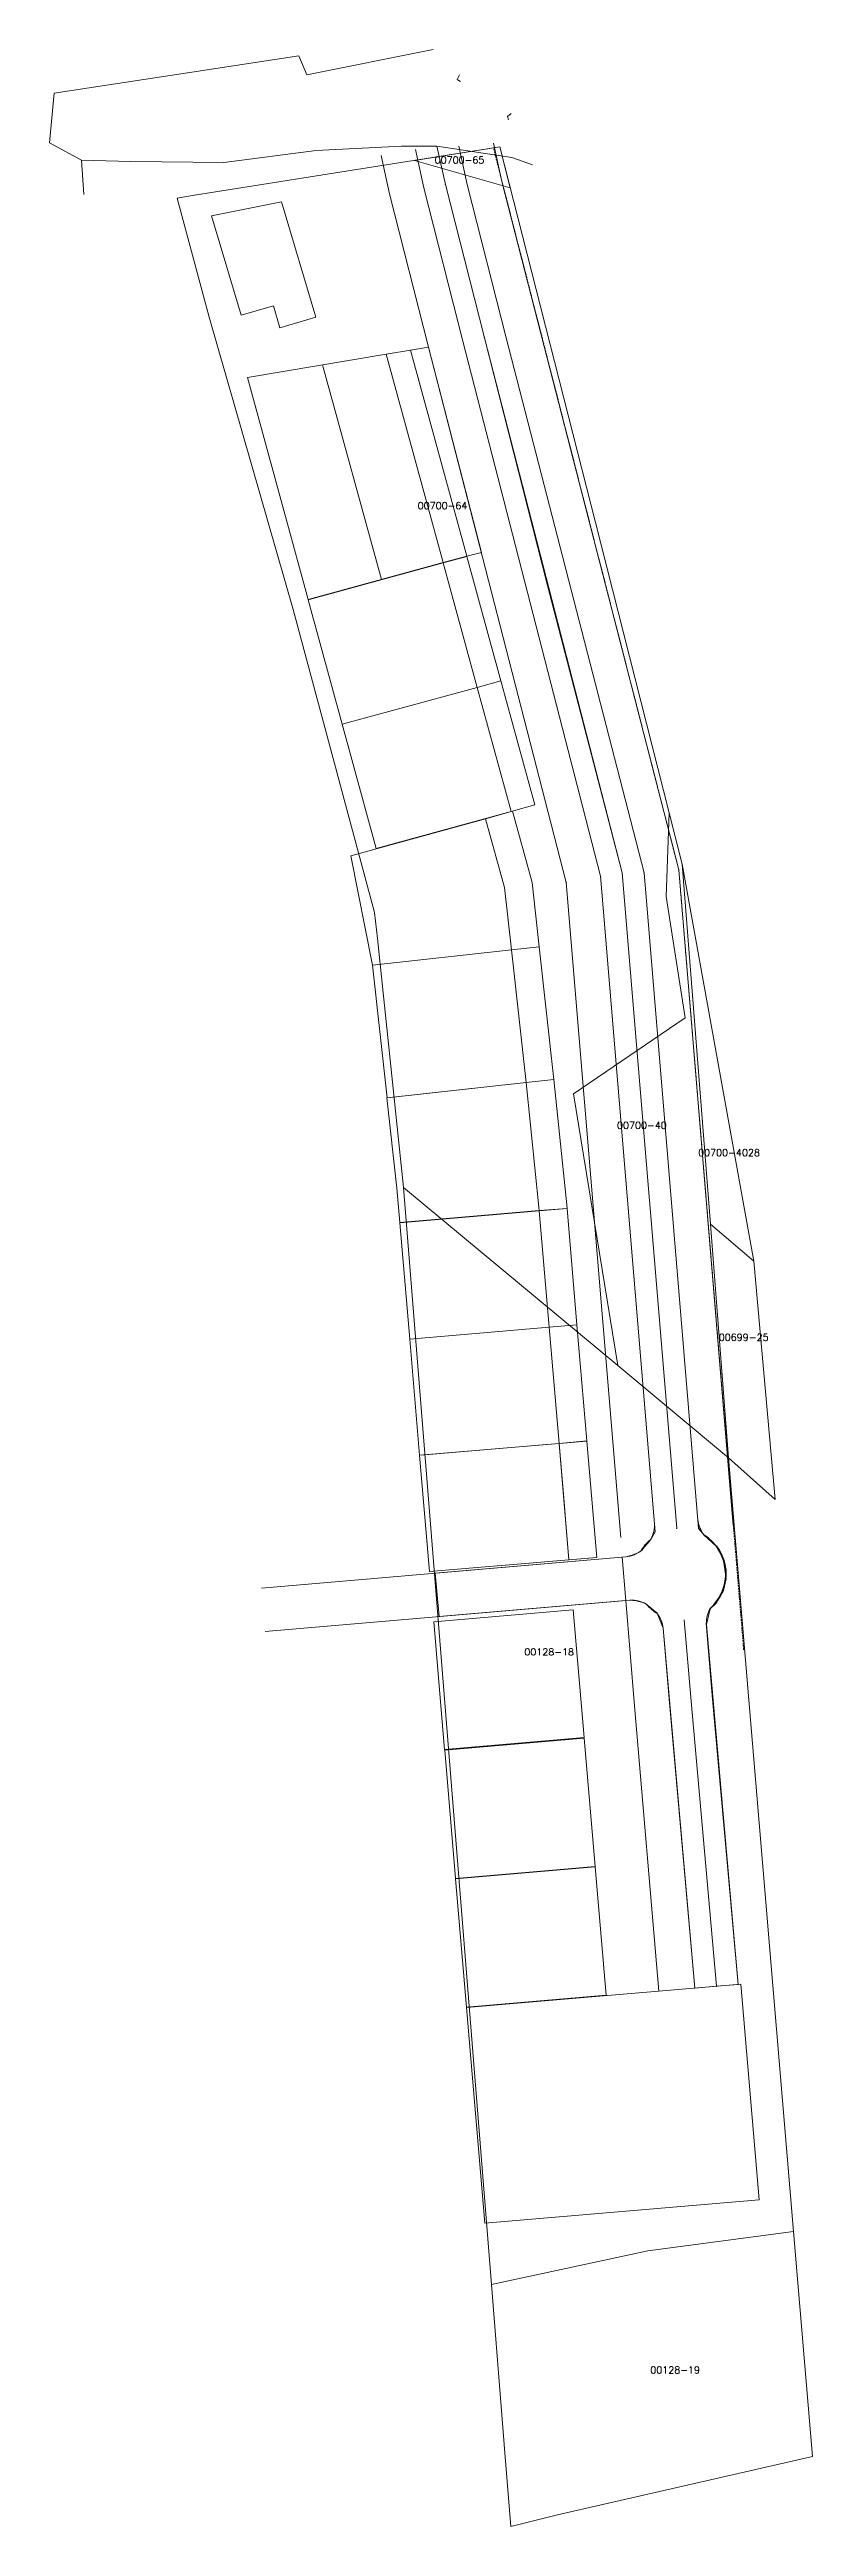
# Model space of a CAD drawing. Header units: metres. Extents: x 7516654 to 7516763, y 4692096 to 4692450.
import ezdxf

# ---------------------------------------------------------------- set-up
doc = ezdxf.new("R2010")
doc.units = ezdxf.units.M
doc.linetypes.add('Dot & Dashed', pattern=[670.277762, 317.5, -176.388889, 0, -176.388874])
doc.linetypes.add('HIDDEN', pattern=[0.375, 0.25, -0.125])
for name, color, linetype, lineweight in [('asfalt', 251, 'Continuous', 0), ('kati 0', 1, 'Continuous', 0), ('New_Drawing & Figure_Pen_No__26', 5, 'Continuous', 0), ('New_Drawing & Figure_Pen_No__62', 253, 'Continuous', 0), ('nivelet model', 5, 'Continuous', 0), ('nr parcela', 7, 'Continuous', 0), ('Parcela Baze', 7, 'Continuous', 0), ('parking', 3, 'Continuous', 0), ('shetitore', 6, 'Continuous', 0), ('trotuari', 74, 'Continuous', 0)]:
    doc.layers.add(name, color=color, linetype=linetype, lineweight=lineweight)
doc.styles.get("Standard").update_dxf_attribs({"font": 'simplex.shx'})

msp = doc.modelspace()

# ---------------------------------------------------------------- linework, layer by layer
at = {"layer": 'asfalt'}
for points in [[(7516654.63, 4692443.53, 625.43), (7516667.44, 4692445.51, 625.7), (7516689.6, 4692448.86, 626.02), (7516690.77, 4692446.16, 626.11), (7516708.82, 4692449.78, 626.49)], [(7516654.63, 4692443.53, 625.43), (7516653.96, 4692436.43, 625.49), (7516658.56, 4692433.96, 625.5)], [(7516712.57, 4692446.16, 626.45), (7516712.23, 4692445.48, 626.46), (7516712.74, 4692445.21, 626.44)], [(7516719.96, 4692440.62, 626.53), (7516719.43, 4692440.2, 626.51), (7516719.6, 4692439.75, 626.51)], [(7516723.03, 4692433.3, 626.45), (7516720.06, 4692434.34, 626.39), (7516709.36, 4692435.97, 626.19), (7516704.31, 4692435.98, 626.15), (7516692.07, 4692435.36, 625.89), (7516678.89, 4692433.66, 625.69), (7516665.61, 4692433.76, 625.62), (7516658.56, 4692433.96, 625.5), (7516658.89, 4692429.08, 625.49)]]:
    msp.add_polyline3d(points, dxfattribs=at)
at = {"layer": 'kati 0', "color": 7, "flags": 128}
msp.add_lwpolyline([(7516685.97, 4692413.18), (7516681.37, 4692411.81), (7516677.14, 4692426.04), (7516687.11, 4692428.01), (7516692.05, 4692411.52), (7516686.91, 4692410.04), (7516685.97, 4692413.18)], dxfattribs=at)
at = {"layer": 'New_Drawing & Figure_Pen_No__26', "color": 5, "linetype": 'Dot & Dashed', "flags": 128}
for points in [[(7516743.64, 4692238.52), (7516735.85, 4692332.15), (7516725.18, 4692373.2), (7516710.56, 4692430.51)], [(7516743.64, 4692238.52), (7516735.85, 4692332.15), (7516725.18, 4692373.2), (7516710.56, 4692430.51)], [(7516749.31, 4692173.09), (7516745.68, 4692213.83), (7516744.72, 4692225.46)]]:
    msp.add_lwpolyline(points, dxfattribs=at)
at = {"layer": 'New_Drawing & Figure_Pen_No__26', "color": 5, "linetype": 'Continuous', "flags": 128}
for points in [[(7516739.92, 4692236.92, 0.13029), (7516740.46, 4692239.27)], [(7516747.55, 4692237.53, -0.122762), (7516746.64, 4692239.79)], [(7516736.36, 4692234.43, 0.129964), (7516738.59, 4692235.34)], [(7516736.98, 4692228.26, -0.126654), (7516739.24, 4692227.74)], [(7516748.41, 4692227.06, 0.121628), (7516747.87, 4692224.93)], [(7516740.81, 4692226.41, -0.127404), (7516741.71, 4692224.26)]]:
    msp.add_lwpolyline(points, format="xyb", dxfattribs=at)
for points in [[(7516684.29, 4692229.97), (7516736.36, 4692234.43)], [(7516684.82, 4692223.79), (7516736.98, 4692228.26)], [(7516741.09, 4692172.39), (7516737.61, 4692213.14), (7516736.36, 4692228.2)], [(7516746.22, 4692172.83), (7516742.6, 4692213.57), (7516741.71, 4692224.26)], [(7516752.4, 4692173.36), (7516748.77, 4692214.1), (7516747.87, 4692224.93)]]:
    msp.add_lwpolyline(points, dxfattribs=at)
at = {"layer": 'New_Drawing & Figure_Pen_No__26', "color": 5, "linetype": 'Continuous', "lineweight": 35}
for start, end in [(130.6458, 148.9034), (310.7933, 58.5963), (220.7907, 238.998)]:
    msp.add_arc((7516744.16, 4692231.99), 6.5, start, end, dxfattribs=at)
at = {"layer": 'New_Drawing & Figure_Pen_No__62', "color": 3, "linetype": 'HIDDEN', "flags": 128}
msp.add_lwpolyline([(7516717.47, 4692435.57), (7516743.94, 4692332.57), (7516753.21, 4692221.15)], dxfattribs=at)
at = {"layer": 'nivelet model', "flags": 128}
for points, elevation in [([(7516702.1, 4692406.26), (7516682.25, 4692402.94), (7516690.95, 4692371.2), (7516710.24, 4692376.49)], 625.75), ([(7516695.82, 4692353.41), (7516690.96, 4692371.16), (7516710.25, 4692376.44), (7516715.12, 4692358.65)], 625.55), ([(7516715.12, 4692358.65), (7516719.97, 4692340.94), (7516700.69, 4692335.64), (7516695.82, 4692353.41)], 625.35), ([(7516716.32, 4692339.89), (7516719.02, 4692330.04), (7516720, 4692321.15), (7516700.12, 4692318.95), (7516697.03, 4692334.61)], 625.15), ([(7516720, 4692321.15), (7516722.1, 4692302.19), (7516702.22, 4692300.03), (7516700.12, 4692318.95)], 624.95), ([(7516722.1, 4692302.19), (7516723.98, 4692283.92), (7516704.05, 4692282.21), (7516703.64, 4692287.09), (7516702.21, 4692300.02)], 624.75), ([(7516723.99, 4692283.87), (7516704.06, 4692282.16), (7516705.47, 4692265.56), (7516725.4, 4692267.25)], 624.55), ([(7516725.4, 4692267.25), (7516705.47, 4692265.56), (7516706.88, 4692248.96), (7516707.63, 4692249.02), (7516725.04, 4692250.5), (7516726.81, 4692250.65)], 624.35), ([(7516726.81, 4692250.64), (7516728.23, 4692234.03), (7516708.3, 4692232.34), (7516706.88, 4692248.95), (7516726.81, 4692250.64)], 624.15), ([(7516728.84, 4692226.85), (7516708.91, 4692225.15), (7516710.46, 4692206.94), (7516730.39, 4692208.64)], 623.62), ([(7516730.4, 4692208.52), (7516710.47, 4692206.82), (7516712.03, 4692188.49), (7516731.96, 4692190.18)], 623.41), ([(7516731.96, 4692190.16), (7516712.03, 4692188.46), (7516713.6, 4692170.1), (7516733.53, 4692171.8)], 623.22), ([(7516752.8, 4692173.39), (7516755.42, 4692142.6), (7516716.22, 4692139.26), (7516713.6, 4692170.05)], 623.01)]:
    msp.add_lwpolyline(points, close=True, dxfattribs=dict(at, elevation=elevation))
at = {"layer": 'nivelet model', "elevation": 625.75, "flags": 128}
msp.add_lwpolyline([(7516693.01, 4692404.73), (7516701.41, 4692374.07)], dxfattribs=at)
at = {"layer": 'nivelet model'}
for points in [[(7516743.64, 4692238.52, 623.6), (7516735.85, 4692332.15, 624.8), (7516716.15, 4692408.61, 625.75), (7516710.56, 4692430.51, 626.1), (7516709.36, 4692435.97, 626.19)], [(7516746.75, 4692238.51, 623.6), (7516738.96, 4692332.14, 624.8), (7516719.26, 4692408.6, 625.75), (7516713.67, 4692430.5, 626.1), (7516712.48, 4692435.96, 626.19)], [(7516740.55, 4692238.03, 623.6), (7516732.76, 4692331.66, 624.8), (7516713.06, 4692408.12, 625.75), (7516707.47, 4692430.02, 625.21), (7516706.28, 4692435.49, 626.19)], [(7516740.55, 4692238.03, 623.6), (7516739.92, 4692236.92, 623.59), (7516738.59, 4692235.34, 623.44), (7516738.18, 4692235.06, 623.57), (7516737.27, 4692234.67, 623.56), (7516736.36, 4692234.43, 623.55), (7516709.08, 4692232.09, 623.41)], [(7516747.88, 4692224.77, 623.47), (7516748.4, 4692227.03, 623.5), (7516749.29, 4692227.83, 623.35), (7516750.34, 4692229.61, 623.48), (7516750.71, 4692231.32, 623.47), (7516750.3, 4692234.25, 623.55), (7516749.3, 4692235.95, 623.59), (7516747.55, 4692237.52, 623.6), (7516746.75, 4692238.51, 623.6)], [(7516741.71, 4692224.26, 623.47), (7516740.82, 4692226.4, 623.5), (7516739.24, 4692227.72, 623.35), (7516738.79, 4692227.93, 623.48), (7516737.83, 4692228.16, 623.47), (7516736.89, 4692228.25, 623.55), (7516709.61, 4692225.91, 623.41)], [(7516741.71, 4692224.26, 623.47), (7516740.82, 4692226.4, 623.5), (7516739.24, 4692227.72, 623.35), (7516738.79, 4692227.93, 623.48), (7516737.83, 4692228.16, 623.47), (7516736.89, 4692228.25, 623.55), (7516709.61, 4692225.91, 623.41)], [(7516741.71, 4692224.26, 623.47), (7516740.82, 4692226.4, 623.5), (7516739.24, 4692227.72, 623.35), (7516738.79, 4692227.93, 623.48), (7516737.83, 4692228.16, 623.47), (7516736.89, 4692228.25, 623.55)], [(7516741.71, 4692224.26, 623.47), (7516746.22, 4692172.83, 622.81), (7516749.31, 4692173.09, 622.82), (7516752.4, 4692173.36, 622.82), (7516747.88, 4692224.77, 623.47)]]:
    msp.add_polyline3d(points, dxfattribs=at)
for p in [(7516710.56, 4692430.51, 626.1), (7516716.15, 4692408.61, 625.75), (7516743.64, 4692238.52, 623.6), (7516746.22, 4692172.83, 622.81), (7516749.31, 4692173.09, 622.82), (7516752.4, 4692173.36, 622.82)]:
    msp.add_point(p, dxfattribs=at)
at = {"layer": 'Parcela Baze', "flags": 128}
for points in [[(7516718.33, 4692435.86), (7516674.68, 4692428.97), (7516672.2, 4692428.54), (7516676.8, 4692411.54), (7516688.82, 4692369.8), (7516700.45, 4692326.5), (7516700.84, 4692322.8), (7516704.59, 4692287.19), (7516735.21, 4692261.76), (7516728.88, 4692300.6), (7516744.84, 4692311.44), (7516742.12, 4692328.76), (7516742.58, 4692340.74), (7516732.02, 4692382.21)], [(7516718.33, 4692435.86), (7516706.15, 4692433.93), (7516719.82, 4692430.03)], [(7516748.45, 4692281.99), (7516744.44, 4692333.42), (7516742.58, 4692340.74), (7516742.12, 4692328.76), (7516744.84, 4692311.44), (7516728.88, 4692300.6), (7516735.21, 4692261.76), (7516751.06, 4692248.59)], [(7516748.45, 4692281.99), (7516744.44, 4692333.42), (7516742.58, 4692340.74), (7516742.12, 4692328.76), (7516744.84, 4692311.44), (7516728.88, 4692300.6), (7516735.21, 4692261.76), (7516751.06, 4692248.59)], [(7516751.06, 4692248.59), (7516735.21, 4692261.76), (7516704.59, 4692287.19), (7516717.14, 4692130.48), (7516739.53, 4692135.32), (7516760.35, 4692138.04)], [(7516751.06, 4692248.59), (7516735.21, 4692261.76), (7516704.59, 4692287.19), (7516717.14, 4692130.48), (7516739.53, 4692135.32), (7516760.35, 4692138.04)], [(7516754.67, 4692276.66), (7516748.45, 4692281.99), (7516751.06, 4692248.59), (7516757.7, 4692242.65)], [(7516754.67, 4692276.66), (7516748.45, 4692281.99), (7516751.06, 4692248.59), (7516757.7, 4692242.65)], [(7516760.35, 4692138.04), (7516739.53, 4692135.32), (7516717.14, 4692130.48), (7516718.54, 4692113.07), (7516719.07, 4692106.46), (7516719.91, 4692095.92), (7516726.6, 4692097.58), (7516763.05, 4692105.91)]]:
    msp.add_lwpolyline(points, close=True, dxfattribs=at)
msp.add_lwpolyline([(7516744.44, 4692333.42), (7516754.67, 4692276.66), (7516748.45, 4692281.99), (7516744.44, 4692333.42)], dxfattribs=at)
msp.add_lwpolyline([(7516744.44, 4692333.42), (7516754.67, 4692276.66), (7516748.45, 4692281.99), (7516744.44, 4692333.42)], dxfattribs=at)
at = {"layer": 'parking'}
for points in [[(7516751.73, 4692238.94, 623.52), (7516743.94, 4692332.57, 624.72), (7516724.24, 4692409.03, 625.67), (7516718.65, 4692430.93, 626.02), (7516717.46, 4692436.39, 626.11)], [(7516735.64, 4692237.18, 623.68), (7516727.85, 4692330.8, 624.88), (7516708.15, 4692407.27, 625.83), (7516702.56, 4692429.17, 625.29), (7516701.36, 4692434.63, 626.27)]]:
    msp.add_polyline3d(points, dxfattribs=at)
for p in [(7516727.85, 4692330.8, 624.88), (7516732.76, 4692331.66, 624.8), (7516738.96, 4692332.14, 624.8), (7516743.94, 4692332.57, 624.72)]:
    msp.add_point(p, dxfattribs=at)
at = {"layer": 'shetitore', "elevation": 625.75, "flags": 128}
msp.add_lwpolyline([(7516705.57, 4692406.84), (7516708.15, 4692407.27), (7516715.71, 4692377.92), (7516713.62, 4692377.38)], close=True, dxfattribs=at)
at = {"layer": 'trotuari', "flags": 128}
for points, elevation in [([(7516705.57, 4692406.84), (7516702.1, 4692406.26), (7516710.24, 4692376.49), (7516713.62, 4692377.38), (7516713.61, 4692377.41)], 625.75), ([(7516713.63, 4692377.36), (7516710.25, 4692376.44), (7516715.12, 4692358.65), (7516718.5, 4692359.57), (7516718.5, 4692359.58)], 625.55), ([(7516718.5, 4692359.57), (7516715.12, 4692358.65), (7516719.97, 4692340.94), (7516723.35, 4692341.87)], 625.35), ([(7516722.96, 4692330.79), (7516720.17, 4692340.96), (7516716.32, 4692339.89), (7516719.02, 4692330.04), (7516720, 4692321.15), (7516723.98, 4692321.59)], 625.15), ([(7516723.98, 4692321.59), (7516720, 4692321.15), (7516722.1, 4692302.19), (7516726.07, 4692302.63)], 624.95), ([(7516726.08, 4692302.62), (7516726.07, 4692302.63), (7516722.1, 4692302.19), (7516723.98, 4692283.92), (7516727.97, 4692284.21), (7516727.97, 4692284.24)], 624.75), ([(7516727.97, 4692284.2), (7516723.99, 4692283.87), (7516723.99, 4692283.87), (7516725.4, 4692267.25), (7516729.38, 4692267.59)], 624.55), ([(7516729.38, 4692267.59), (7516725.4, 4692267.25), (7516726.81, 4692250.65), (7516730.8, 4692250.99)], 624.35), ([(7516730.8, 4692250.97), (7516726.81, 4692250.64), (7516727.53, 4692242.24), (7516727.74, 4692239.8), (7516728.23, 4692234.03), (7516732.21, 4692234.37)], 624.15)]:
    msp.add_lwpolyline(points, close=True, dxfattribs=dict(at, elevation=elevation))
msp.add_lwpolyline([(7516736.36, 4692228.2), (7516735.83, 4692234.38)], dxfattribs=at)
at = {"layer": 'trotuari', "elevation": 623.27, "flags": 128}
msp.add_lwpolyline([(7516709.66, 4692225.92), (7516709.08, 4692232.09)], dxfattribs=at)

# ---------------------------------------------------------------- texts
at = {"layer": 'nr parcela'}
for s, p in [('00700-65', (7516709.02, 4692433.51)), ('00700-64', (7516706.59, 4692384.09)), ('00700-40', (7516735.1, 4692295.59)), ('00700-4028', (7516746.7, 4692291.67)), ('00699-25', (7516749.65, 4692265.29)), ('00128-18', (7516721.85, 4692220.37)), ('00128-19', (7516739.85, 4692117.79))]:
    msp.add_text(s, height=1, dxfattribs=at).set_placement(p)

doc.saveas('drawing.dxf')
